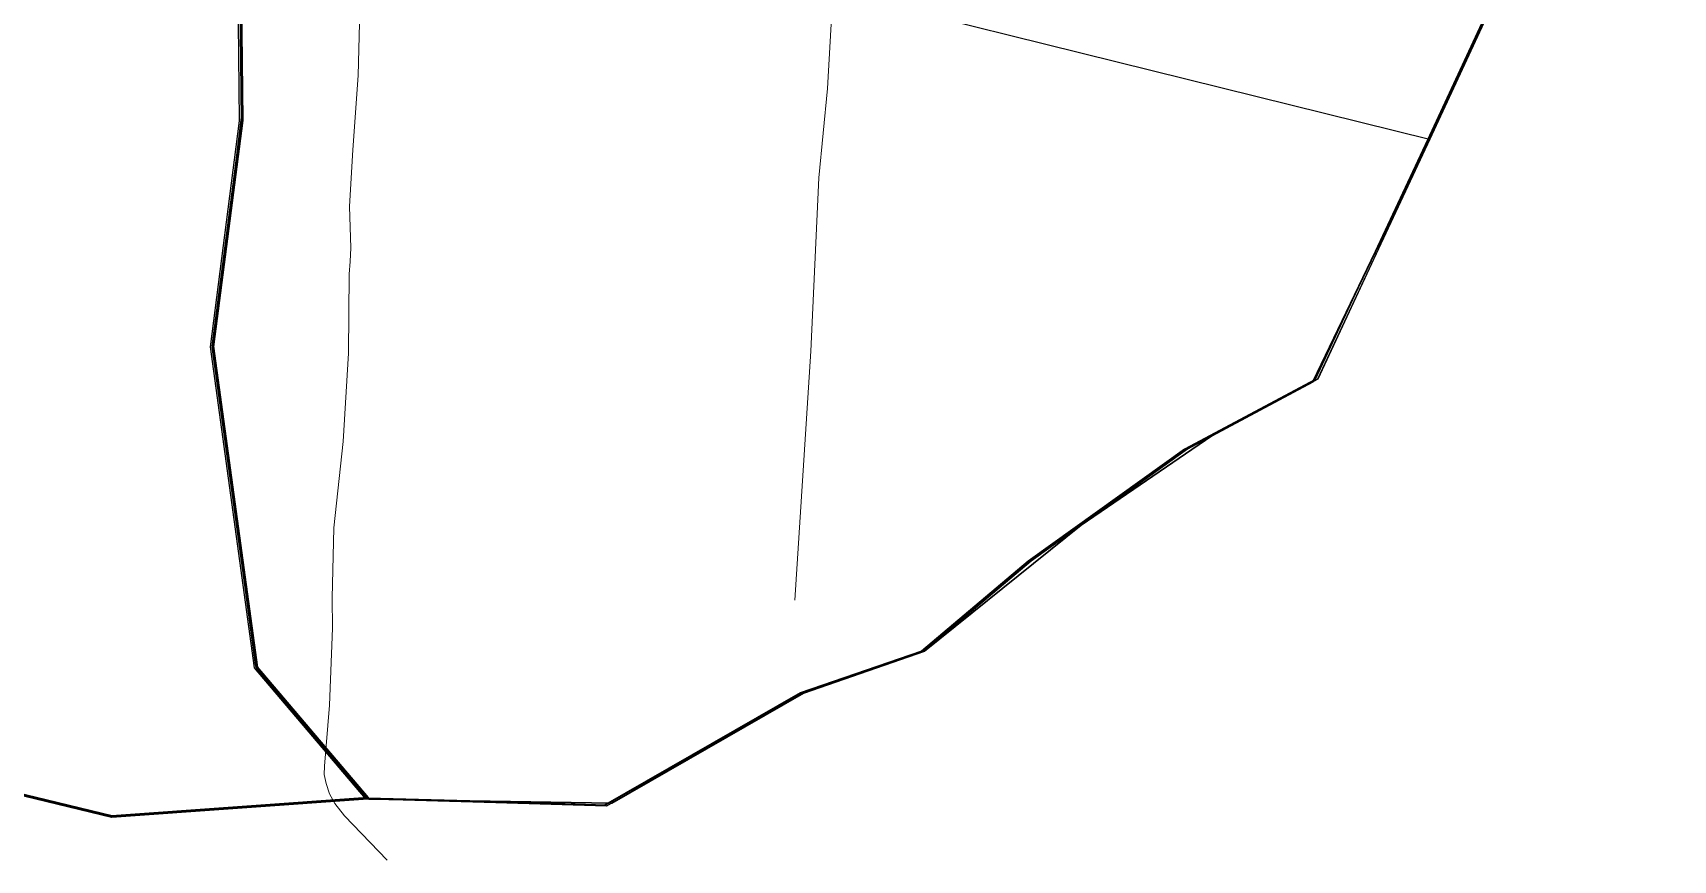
# Model space of a CAD drawing. Header units: millimetres. Extents: x 590121 to 927379, y 438565 to 1441738.
# Drawn here: x 591786 to 593653, y 438565 to 439507 of the extents above; entities that cross this region are included whole.
import ezdxf

# ---------------------------------------------------------------- set-up
doc = ezdxf.new("R2010")
doc.units = ezdxf.units.MM
doc.header["$LTSCALE"] = 10
doc.layers.add('MAJ APRES LE 13.01.2023', color=222, linetype='Continuous', lineweight=30)
doc.layers.add('Roads_others', color=24, linetype='Continuous', lineweight=9)

msp = doc.modelspace()

# ---------------------------------------------------------------- linework, layer by layer
at = {"flags": 128}
for points in [[(593603, 440767.8), (593620.7, 440496), (593637.4, 440240.5), (593650, 440047), (593616.6, 439908.9), (593505.9, 439671.8), (593373.1, 439385.4), (593245.1, 439112.3), (593096.7, 439033), (592918.6, 438905.6), (592797.2, 438803.3), (592659.2, 438755.7), (592435, 438627.2), (592309, 438631.5), (592164.4, 438635.5), (592038.2, 438784.1), (591988.2, 439149.7), (592021.3, 439406.9), (592017.8, 439741.9), (591949.4, 439917.8), (591726.5, 440054.6)], [(593603, 440767.8), (593620.7, 440496), (593637.4, 440240.5), (593650, 440047), (593616.6, 439908.9), (593505.9, 439671.8), (593373.1, 439385.4), (593245.1, 439112.3), (593096.7, 439033), (592918.6, 438905.6), (592797.2, 438803.3), (592659.2, 438755.7), (592435, 438627.2), (592309, 438631.5), (592164.4, 438635.5), (592038.2, 438784.1), (591988.2, 439149.7), (592021.3, 439406.9), (592017.8, 439741.9), (591949.4, 439917.8), (591726.5, 440054.6)], [(593603, 440767.8), (593620.7, 440496), (593637.4, 440240.5), (593650, 440047), (593616.6, 439908.9), (593505.9, 439671.8), (593373.1, 439385.4), (593245.1, 439112.3), (593096.7, 439033), (592918.6, 438905.6), (592797.2, 438803.3), (592659.2, 438755.7), (592435, 438627.2), (592309, 438631.5), (592164.4, 438635.5), (592038.2, 438784.1), (591988.2, 439149.7), (592021.3, 439406.9), (592017.8, 439741.9), (591949.4, 439917.8), (591726.5, 440054.6)], [(593605.7, 440768.4), (593623.4, 440496.6), (593640.1, 440241.1), (593652.7, 440047.6), (593619.3, 439909.5), (593508.6, 439672.3), (593375.8, 439386), (593247.8, 439112.9), (593099.4, 439033.6), (592921.4, 438906.2), (592799.9, 438803.9), (592662, 438756.3), (592437.7, 438627.8), (592311.7, 438632.1), (592167.1, 438636.1), (592040.9, 438784.7), (591990.9, 439150.2), (592024, 439407.5), (592020.5, 439742.5), (591952.1, 439918.4), (591729.3, 440055.2)], [(593605.7, 440768.4), (593623.4, 440496.6), (593640.1, 440241.1), (593652.7, 440047.6), (593619.3, 439909.5), (593508.6, 439672.3), (593375.8, 439386), (593247.8, 439112.9), (593099.4, 439033.6), (592921.4, 438906.2), (592799.9, 438803.9), (592662, 438756.3), (592437.7, 438627.8), (592311.7, 438632.1), (592167.1, 438636.1), (592040.9, 438784.7), (591990.9, 439150.2), (592024, 439407.5), (592020.5, 439742.5), (591952.1, 439918.4), (591729.3, 440055.2)], [(593605.7, 440768.4), (593623.4, 440496.6), (593640.1, 440241.1), (593652.7, 440047.6), (593619.3, 439909.5), (593508.6, 439672.3), (593375.8, 439386), (593247.8, 439112.9), (593099.4, 439033.6), (592921.4, 438906.2), (592799.9, 438803.9), (592662, 438756.3), (592437.7, 438627.8), (592311.7, 438632.1), (592167.1, 438636.1), (592040.9, 438784.7), (591990.9, 439150.2), (592024, 439407.5), (592020.5, 439742.5), (591952.1, 439918.4), (591729.3, 440055.2)]]:
    msp.add_lwpolyline(points, dxfattribs=at)
at = {"color": 7, "lineweight": 50, "flags": 128}
msp.add_lwpolyline([(591729.3, 440055.2), (591952.1, 439918.4), (592020.5, 439742.5), (592024, 439407.5), (591990.9, 439150.2), (592040.9, 438784.7), (592167.1, 438636.1), (591875.9, 438615.1), (591690.9, 438659.7)], dxfattribs=at)
at = {"flags": 128}
msp.add_lwpolyline([(592041.7, 438783.1), (591991.3, 439148.6), (592024.1, 439405.9), (592020.2, 439740.9), (592631.4, 439572.6), (592695.1, 439555), (593059.9, 439464.3), (593375.3, 439385.9), (593248.3, 439112.7), (593099.9, 439033.3), (592922, 438905.6), (592800.7, 438803.2), (592706.5, 438770.6), (592662.8, 438755.4), (592438.7, 438626.7), (592312.7, 438630.8), (592168.1, 438634.7), (592041.7, 438783.1)], close=True, dxfattribs=at)
msp.add_lwpolyline([(592041.7, 438783.1), (591991.3, 439148.6), (592024.1, 439405.9), (592020.2, 439740.9), (592631.4, 439572.6), (592695.1, 439555), (593059.9, 439464.3), (593375.3, 439385.9), (593248.3, 439112.7), (593099.9, 439033.3), (592922, 438905.6), (592800.7, 438803.2), (592706.5, 438770.6), (592662.8, 438755.4), (592438.7, 438626.7), (592312.7, 438630.8), (592168.1, 438634.7), (592041.7, 438783.1)], close=True, dxfattribs=at)
at = {"layer": 'MAJ APRES LE 13.01.2023', "flags": 128}
msp.add_lwpolyline([(591728.6, 440053.3), (591951.6, 439916.8), (592020.2, 439740.9), (592024, 439417.2), (591991.3, 439148.5), (592039.2, 438787.6), (592168.1, 438634.7), (592445, 438630.3), (592662.8, 438755.4), (592800.7, 438803.2), (592979.1, 438946.6), (593127.7, 439048.2), (593242.5, 439109.7), (593375.3, 439385.9), (593613.3, 439897.8), (593652, 440047.9), (593574.1, 441222.2)], dxfattribs=at)
at = {"layer": 'Roads_others'}
for points in [[(592705.3, 439799.8), (592695.7, 439622.1), (592695.2, 439530.7), (592690.2, 439443.8), (592680.5, 439342), (592671.2, 439144.7), (592653.3, 438861.3)], [(592158, 439533.3), (592156.3, 439458.6), (592150.1, 439373.7), (592146.3, 439309.2), (592147.7, 439262.2), (592146.9, 439246.9), (592146.1, 439232.3), (592145.1, 439142.5), (592139.1, 439041.8), (592128.5, 438943.6), (592126.5, 438863.4), (592127.1, 438829.6), (592123.7, 438741.8), (592117.9, 438672.5), (592117.6, 438662.9), (592119.9, 438652.5), (592123.6, 438640.8), (592129.6, 438630), (592140.7, 438616), (592189.2, 438565.3)]]:
    msp.add_lwpolyline(points, dxfattribs=at)

doc.saveas('drawing.dxf')
